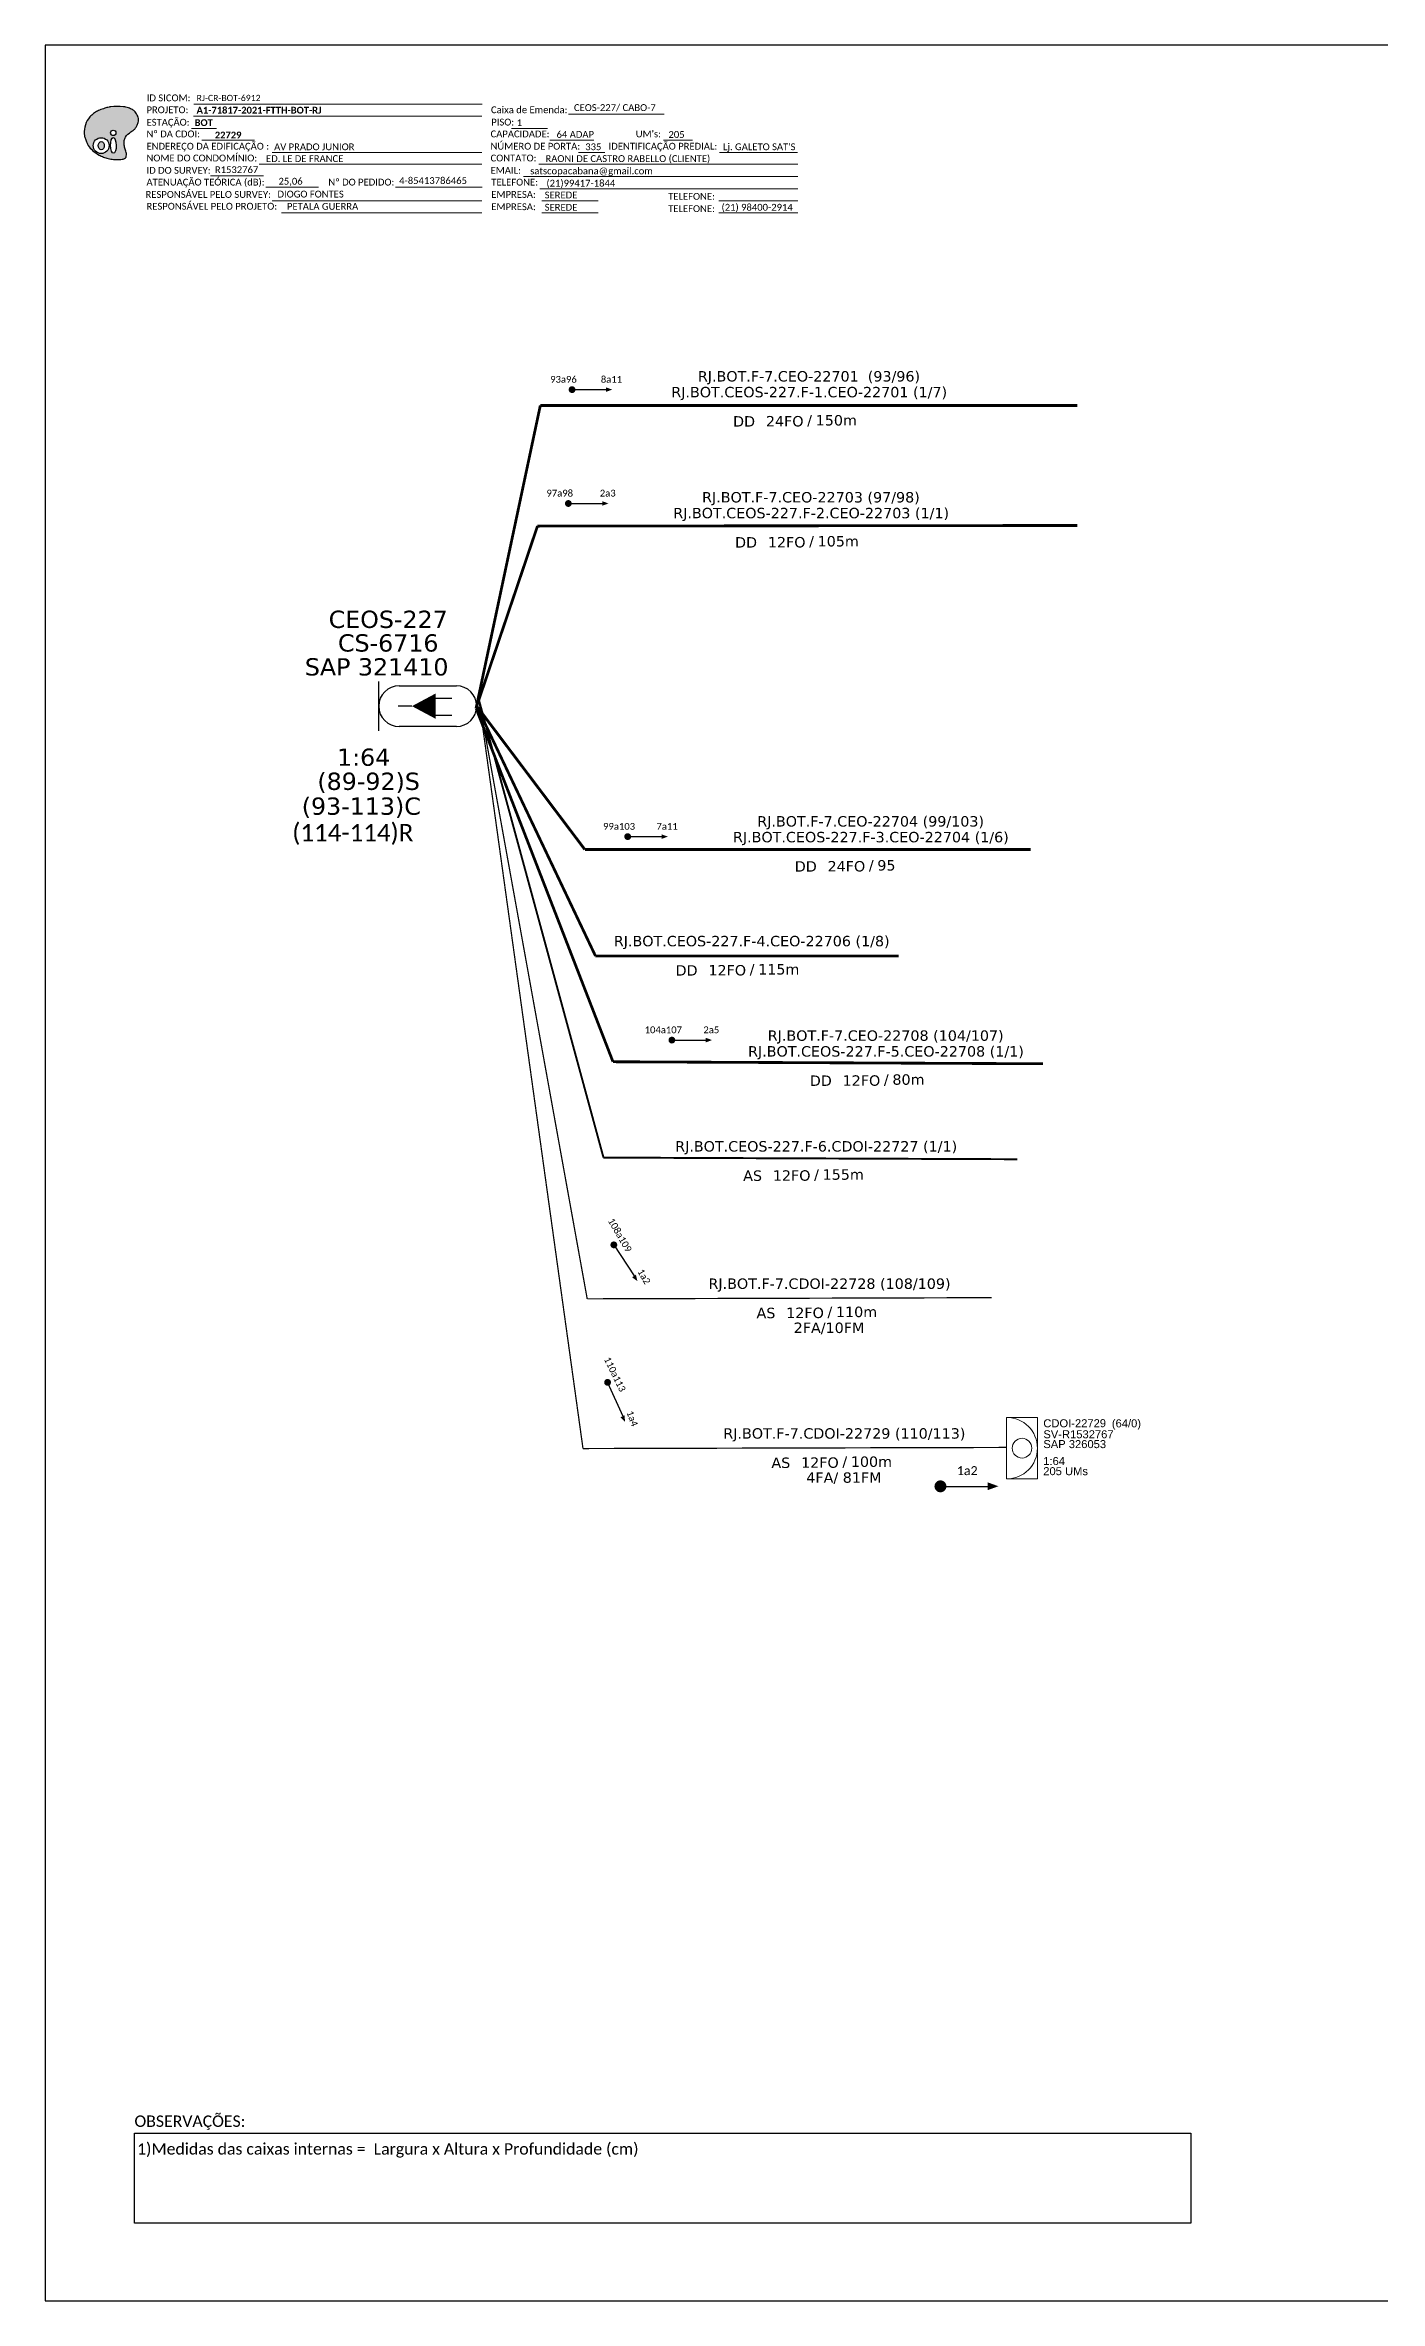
# Model space of a CAD drawing. Extents: x -4 to 1778, y 1 to 595.
# Drawn here: x -4 to 348, y 1 to 595 of the extents above; entities that cross this region are included whole.
import ezdxf
from ezdxf.enums import TextEntityAlignment as Align

# ---------------------------------------------------------------- set-up
doc = ezdxf.new("R2010")
doc.units = 0
doc.layers.add("20.0-LEGENDA DOS CDO'S", color=1, linetype='Continuous', lineweight=0)
doc.layers.add('40.1-ETIQUETAS', color=1, linetype='Continuous', lineweight=20)
for name, color, linetype in [('20.4-CEOS', 1, 'Continuous'), ('CAP a instalar', 1, 'Continuous'), ('CAP_A_INSTALAR', 1, 'Continuous'), ('CD a instalar', 1, 'Continuous'), ('SETA', 7, 'Continuous')]:
    doc.layers.add(name, color=color, linetype=linetype)
doc.styles.add('ARIAL', font='arial.ttf')
doc.styles.add('MtXpl_Calibri', font='calibri.ttf')
doc.styles.add('siredit', font='verdana.ttf')
doc.styles.add('WMF-Calibri0', font='calibri.ttf')
doc.styles.add('WMF-Calibri1', font='calibrib.ttf')
doc.linetypes.add('FENCELINE1', pattern='A,0.25,-0.1,[133,ltypeshp.shx,S=0.1,R=0,X=-0.1,Y=0],-0.1,1', length=1.45)

# ---------------------------------------------------------------- blocks, each defined once
blk = doc.blocks.new('ETIQUETA_RS5F')
at = {"layer": '40.1-ETIQUETAS', "color": 0, "style": 'siredit'}
blk.add_text('/', height=1.5, dxfattribs=at).set_placement((1.58, -1.95), align=Align.MIDDLE_RIGHT)
for tag, p in [('ETIQUETA_R_PRIMARIA', (1.21, 4.1)), ('ETIQUETA_R_SECUNDARIA', (1.21, 2.1)), ('F_ATIVAS/F_MORTAS', (1.14, -4.24))]:
    blk.add_attdef(tag, text='', height=1.5, dxfattribs=at).set_placement(p, align=Align.MIDDLE_CENTER)
for tag, p in [('TIPO_CABO', (-6.58, -2.12)), ('CAP_CABO', (0.4, -2.09))]:
    blk.add_attdef(tag, text='', height=1.5, dxfattribs=at).set_placement(p, align=Align.MIDDLE_RIGHT)
blk.add_attdef('METROS', text='', height=1.5, dxfattribs=at).set_placement((2.14, -1.95), align=Align.MIDDLE_LEFT)
for tag, p in [('FUSÃO_1', (0.85, -8.39)), ('FUSÃO_2', (0.85, -10.6)), ('FUSÃO_3', (0.85, -12.93)), ('FUSÃO_4', (0.85, -15.14)), ('FUSÃO_5', (0.85, -17.16))]:
    blk.add_attdef(tag, text='', height=1.5, dxfattribs=at).set_placement(p, align=Align.CENTER)
blk = doc.blocks.new('OI')
h = blk.add_hatch(color=40)
edge = h.paths.add_edge_path()
edge.add_spline(control_points=[(4.35, -0.67), (3.92, -0.99), (3.26, -1.5), (2.81, -2.59), (2.9, -3.5), (3.06, -4.27), (3.31, -4.85), (3.37, -5.39), (3.4, -5.88), (3.2, -6.4), (2.54, -6.61), (1.65, -6.63), (0.55, -6.67), (-0.56, -6.42), (-1.61, -6.14), (-2.77, -5.61), (-3.92, -4.77), (-4.89, -3.7), (-5.34, -2.65), (-5.6, -1.94), (-5.85, -0.96), (-5.71, 0.47), (-5.1, 2.02), (-4.14, 3.02), (-3.3, 3.61), (-2.37, 4.16), (-1.36, 4.44), (-0.56, 4.7), (0.79, 4.85), (2.24, 4.97), (3.79, 4.57), (4.67, 4.21), (5.44, 3.65), (5.76, 2.99), (6.03, 2.21), (6.01, 1.46), (5.72, 0.64), (5.31, 0.08), (4.88, -0.38), (4.51, -0.55), (4.35, -0.67)], knot_values=[0, 0, 0, 0, 1.60434, 2.417191, 3.427595, 4.282808, 4.776746, 5.304182, 5.888771, 6.258406, 6.858137, 7.79129, 8.986195, 10.124242, 11.187857, 12.242908, 13.953784, 15.414161, 16.515391, 17.349188, 17.675853, 19.552021, 21.515531, 22.568638, 23.63245, 24.621084, 25.782718, 26.745347, 27.142653, 29.870543, 31.004649, 31.921532, 32.709589, 33.801391, 34.042471, 35.192333, 35.971461, 36.628871, 37.254359, 37.836911, 37.836911, 37.836911, 37.836911], degree=3, periodic=0)
h.paths.add_polyline_path([(1.13, -0.87, -1), (-0.04, -0.87, -1)], flags=16)
edge = h.paths.add_edge_path(flags=16)
edge.add_ellipse((0.56, -3.59), major_axis=(-0.02, 1.71), ratio=0.361305, start_angle=0, end_angle=360)
h.paths.add_polyline_path([(-0.36, -3.62, -1), (-3.8, -3.62, -1)], flags=16)
edge = h.paths.add_edge_path(flags=0)
edge.add_ellipse((-2.08, -3.62), major_axis=(0, 0.885), ratio=0.758294, start_angle=0, end_angle=360)
at = {"color": 40}
for centre, radius in [((-2.08, -3.62), 1.72), ((0.54, -0.87), 0.587)]:
    blk.add_circle(centre, radius, dxfattribs=at)
blk.add_ellipse((-2.08, -3.62), major_axis=(0, 0.885), ratio=0.758294, start_param=-3.141592653589792, end_param=3.141592653589792, dxfattribs=at)
blk.add_ellipse((0.56, -3.59), major_axis=(-0.02, 1.71), ratio=0.361305, dxfattribs=at)
at = {"color": 40, "start_tangent": (-0.800898, -0.598801), "end_tangent": (-0.800898, -0.598801)}
blk.add_spline([(4.35, -0.67), (3.2, -1.78), (2.9, -2.54), (2.92, -3.55), (3.12, -4.38), (3.28, -4.85), (3.37, -5.37), (3.35, -5.95), (3.2, -6.29), (2.66, -6.55), (1.73, -6.63), (0.54, -6.62), (-0.58, -6.41), (-1.6, -6.11), (-2.56, -5.67), (-3.95, -4.67), (-4.89, -3.56), (-5.37, -2.56), (-5.64, -1.78), (-5.72, -1.46), (-5.63, 0.42), (-4.84, 2.22), (-4.13, 2.99), (-3.27, 3.62), (-2.4, 4.09), (-1.3, 4.47), (-0.37, 4.72), (0.02, 4.77), (2.75, 4.8), (3.85, 4.53), (4.69, 4.16), (5.31, 3.68), (5.85, 2.73), (5.93, 2.5), (5.94, 1.35), (5.67, 0.62), (5.29, 0.08), (4.84, -0.36), (4.35, -0.67)], degree=3, dxfattribs=at)

msp = doc.modelspace()

# ---------------------------------------------------------------- linework, layer by layer
for p, q in [((837.17, 595.26), (-3.83, 595.26)), ((-3.83, 595.26), (-3.83, 1.26)), ((-3.83, 1.26), (837.17, 1.26))]:
    msp.add_line(p, q)
at = {"color": 7, "lineweight": 0}
for points in [[(35.28, 576.58), (111.25, 576.58)], [(35.34, 579.72), (111.31, 579.72)], [(134.09, 577.07), (159.22, 577.07)], [(34.76, 573.3), (41.31, 573.3)], [(119.05, 573.34), (128.53, 573.34)], [(37.42, 570.23), (51.37, 570.23)], [(55.99, 566.99), (111.25, 566.99)], [(129.1, 570.23), (140.71, 570.23)], [(136.68, 566.99), (143.62, 566.99)], [(159.04, 570.23), (166.7, 570.23)], [(173.85, 566.99), (194.41, 566.99)], [(39.74, 560.82), (53.69, 560.82)], [(52.58, 563.88), (111.25, 563.88)], [(122.17, 560.64), (194.44, 560.64)], [(126.21, 563.88), (194.44, 563.88)], [(54.28, 557.85), (68.22, 557.85)], [(55.99, 554.29), (111.25, 554.29)], [(88.51, 557.85), (111.27, 557.85)], [(126.46, 557.41), (194.44, 557.41)], [(127.07, 554.29), (141.86, 554.29)], [(173.67, 554.29), (194.44, 554.29)], [(58.48, 551.06), (111.25, 551.06)], [(127.07, 551.06), (141.86, 551.06)], [(173.67, 551.06), (194.44, 551.06)]]:
    msp.add_lwpolyline(points, dxfattribs=at)
at = {"color": 7, "const_width": 0.897}
for points in [[(134.54, 504.54, 1), (135.44, 504.54, 1)], [(133.56, 474.56, 1), (134.46, 474.56, 1)], [(149.2, 386.83, 1), (150.09, 386.83, 1)], [(160.85, 333.25, 1), (161.74, 333.25, 1)], [(145.75, 279.71, 1), (146.24, 278.96, 1)], [(144.16, 243.53, 1), (144.54, 242.71, 1)]]:
    msp.add_lwpolyline(points, format="xyb", close=True, dxfattribs=at)
at = {"const_width": 1.57}
msp.add_lwpolyline([(231.25, 215.75, 1), (232.82, 215.75, 1)], format="xyb", close=True, dxfattribs=at)
msp.add_lwpolyline([(231.25, 215.75, 1), (232.82, 215.75, 1)], format="xyb", close=True, dxfattribs=at)
at = {"color": 0}
msp.add_lwpolyline([(19.73, 45.46), (297.98, 45.46), (297.98, 21.75), (19.73, 21.75)], close=True, dxfattribs=at)
at = {"layer": "20.0-LEGENDA DOS CDO'S", "color": 1}
msp.add_lwpolyline([(257.58, 217.7), (257.58, 233.9), (249.48, 233.9), (249.48, 217.7)], close=True, dxfattribs=at)
msp.add_circle((253.53, 225.8), 2.59, dxfattribs=at)
msp.add_arc((249.48, 225.8), 8.1, 270, 90, dxfattribs=at)
at = {"layer": '20.4-CEOS', "color": 5}
for p, q in [((89.43, 426.56), (104.51, 426.56)), ((104.51, 415.81), (89.43, 415.81))]:
    msp.add_line(p, q, dxfattribs=at)
for points in [[(84.05, 414.71), (84.05, 427.67)], [(98.75, 423.32), (103.33, 423.32)], [(92.81, 421.19), (89.18, 421.19)], [(98.75, 418.85), (103.33, 418.85)]]:
    msp.add_lwpolyline(points, dxfattribs=at)
msp.add_lwpolyline([(92.81, 421.19, 0, 6.64, 0), (99.03, 421.19, 6.64, 6.64, 0)], format="xyseb", dxfattribs=at)
for centre, start, end in [((89.43, 421.19), 90, 270), ((104.51, 421.19), 270, 90)]:
    msp.add_arc(centre, 5.37, start, end, dxfattribs=at)
at = {"layer": 'CAP a instalar', "color": 7, "ltscale": 5.3, "const_width": 0.732}
for points in [[(126.63, 500.37), (109.7, 420.63)], [(126.63, 500.37), (268.09, 500.37)], [(109.88, 421.19), (125.88, 468.6)], [(125.88, 468.6), (268.13, 468.77)], [(109.7, 420.63), (145.77, 327.55)], [(109.88, 421.19), (138.36, 383.43)], [(109.88, 421.19), (141.16, 355.4)], [(138.36, 383.43), (255.81, 383.43)], [(141.16, 355.4), (221, 355.4)], [(145.77, 327.55), (259.09, 327.02)]]:
    msp.add_lwpolyline(points, dxfattribs=at)
at = {"layer": 'CAP_A_INSTALAR', "color": 7, "linetype": 'FENCELINE1', "ltscale": 6, "const_width": 0.334}
for points in [[(138.98, 265.12), (110.45, 422.86)], [(138.98, 265.12), (245.56, 265.43)], [(138.98, 265.12), (245.56, 265.43)]]:
    msp.add_lwpolyline(points, dxfattribs=at)
at = {"layer": 'CAP_A_INSTALAR', "linetype": 'FENCELINE1', "ltscale": 6, "const_width": 0.334}
for points in [[(110.45, 422.86), (137.87, 225.7)], [(137.87, 225.7), (249.48, 225.99)], [(137.87, 225.7), (249.48, 225.99)]]:
    msp.add_lwpolyline(points, dxfattribs=at)
at = {"layer": 'CD a instalar', "color": 8, "linetype": 'FENCELINE1', "ltscale": 5, "const_width": 0.513}
for points in [[(110.45, 422.86), (143.27, 302.32)], [(143.27, 302.32), (252.31, 301.88)]]:
    msp.add_lwpolyline(points, dxfattribs=at)
at = {"layer": 'SETA', "color": 7}
for points in [[(134.99, 504.54), (144.78, 504.54)], [(134.01, 474.56), (143.79, 474.56)], [(149.64, 386.83), (159.43, 386.83)], [(161.3, 333.25), (171.08, 333.25)], [(146, 279.34), (151.38, 271.17)], [(144.35, 243.12), (148.36, 234.2)]]:
    msp.add_lwpolyline(points, dxfattribs=at)
at = {"layer": 'SETA'}
msp.add_lwpolyline([(232.04, 215.75), (245.52, 215.75)], dxfattribs=at)
msp.add_lwpolyline([(232.04, 215.75), (245.52, 215.75)], dxfattribs=at)
at = {"layer": 'SETA', "color": 7}
for points in [[(143.92, 505.14), (145.56, 504.55), (143.92, 503.94)], [(142.94, 475.16), (144.58, 474.57), (142.94, 473.96)], [(158.57, 387.43), (160.22, 386.84), (158.58, 386.23)], [(170.22, 333.85), (171.87, 333.26), (170.23, 332.65)], [(151.81, 271.47), (152.22, 269.77), (150.81, 270.8)], [(148.82, 234.42), (148.96, 232.68), (147.73, 233.93)]]:
    msp.add_solid(points, dxfattribs=at)
at = {"layer": 'SETA'}
msp.add_solid([(244.44, 216.82), (247.31, 215.77), (244.44, 214.73)], dxfattribs=at)
msp.add_solid([(244.44, 216.82), (247.31, 215.77), (244.44, 214.73)], dxfattribs=at)

# ---------------------------------------------------------------- block references
at = {"color": 7, "xscale": 1.213923925163967, "yscale": 1.213923925163967, "zscale": 1.213923925163967, "rotation": 0.1532896023949059}
msp.add_blockref('OI', (13.47, 573.2), dxfattribs=at)
at = {"layer": '40.1-ETIQUETAS', "color": 7}
ref = msp.add_blockref('ETIQUETA_RS5F', (195.3, 500.04), dxfattribs=dict(at, xscale=1.829171492937384, yscale=1.829171492937384, zscale=1.829171492937384))
ref.add_attrib('ETIQUETA_R_PRIMARIA', 'RJ.BOT.F-7.CEO-22701  (93/96)', dxfattribs={"color": 0, "height": 2.7438, "style": 'siredit'}).set_placement((197.4, 508.05), align=Align.MIDDLE_CENTER)
ref.add_attrib('ETIQUETA_R_SECUNDARIA', 'RJ.BOT.CEOS-227.F-1.CEO-22701 (1/7)', dxfattribs={"color": 0, "height": 2.7438, "style": 'siredit'}).set_placement((197.47, 503.89), align=Align.MIDDLE_CENTER)
ref.add_attrib('TIPO_CABO', 'DD', dxfattribs={"color": 0, "height": 2.744, "style": 'siredit'}).set_placement((183.2, 496.18), align=Align.MIDDLE_RIGHT)
ref.add_attrib('CAP_CABO', '24FO', dxfattribs={"color": 0, "height": 2.744, "style": 'siredit'}).set_placement((195.97, 496.22), align=Align.MIDDLE_RIGHT)
ref.add_attrib('METROS', '150m', dxfattribs={"color": 0, "height": 2.744, "style": 'siredit'}).set_placement((199.17, 496.47), align=Align.MIDDLE_LEFT)
ref = msp.add_blockref('ETIQUETA_RS5F', (195.82, 468.19), dxfattribs=dict(at, xscale=1.829171492937384, yscale=1.829171492937384, zscale=1.829171492937384))
ref.add_attrib('ETIQUETA_R_PRIMARIA', 'RJ.BOT.F-7.CEO-22703 (97/98)', dxfattribs={"color": 0, "height": 2.7438, "style": 'siredit'}).set_placement((197.92, 476.2), align=Align.MIDDLE_CENTER)
ref.add_attrib('ETIQUETA_R_SECUNDARIA', 'RJ.BOT.CEOS-227.F-2.CEO-22703 (1/1)', dxfattribs={"color": 0, "height": 2.7438, "style": 'siredit'}).set_placement((197.98, 472.04), align=Align.MIDDLE_CENTER)
ref.add_attrib('TIPO_CABO', 'DD', dxfattribs={"color": 0, "height": 2.744, "style": 'siredit'}).set_placement((183.72, 464.32), align=Align.MIDDLE_RIGHT)
ref.add_attrib('CAP_CABO', '12FO', dxfattribs={"color": 0, "height": 2.744, "style": 'siredit'}).set_placement((196.49, 464.36), align=Align.MIDDLE_RIGHT)
ref.add_attrib('METROS', '105m', dxfattribs={"color": 0, "height": 2.744, "style": 'siredit'}).set_placement((199.68, 464.62), align=Align.MIDDLE_LEFT)
ref = msp.add_blockref('ETIQUETA_RS5F', (211.55, 382.86), dxfattribs=dict(at, xscale=1.829171492937384, yscale=1.829171492937384, zscale=1.829171477103115))
ref.add_attrib('ETIQUETA_R_PRIMARIA', 'RJ.BOT.F-7.CEO-22704 (99/103)', dxfattribs={"color": 0, "height": 2.7438, "style": 'siredit'}).set_placement((213.65, 390.86), align=Align.MIDDLE_CENTER)
ref.add_attrib('ETIQUETA_R_SECUNDARIA', 'RJ.BOT.CEOS-227.F-3.CEO-22704 (1/6)', dxfattribs={"color": 0, "height": 2.7438, "style": 'siredit'}).set_placement((213.71, 386.71), align=Align.MIDDLE_CENTER)
ref.add_attrib('TIPO_CABO', 'DD', dxfattribs={"color": 0, "height": 2.744, "style": 'siredit'}).set_placement((199.45, 378.99), align=Align.MIDDLE_RIGHT)
ref.add_attrib('CAP_CABO', '24FO', dxfattribs={"color": 0, "height": 2.744, "style": 'siredit'}).set_placement((212.22, 379.03), align=Align.MIDDLE_RIGHT)
ref.add_attrib('METROS', '95', dxfattribs={"color": 0, "height": 2.744, "style": 'siredit'}).set_placement((215.41, 379.28), align=Align.MIDDLE_LEFT)
ref = msp.add_blockref('ETIQUETA_RS5F', (180.16, 355.48), dxfattribs=dict(at, xscale=1.829171492937384, yscale=1.829171492937384, zscale=1.829171492937384))
ref.add_attrib('ETIQUETA_R_SECUNDARIA', 'RJ.BOT.CEOS-227.F-4.CEO-22706 (1/8)', dxfattribs={"color": 0, "height": 2.7438, "style": 'siredit'}).set_placement((182.32, 359.33), align=Align.MIDDLE_CENTER)
ref.add_attrib('TIPO_CABO', 'DD', dxfattribs={"color": 0, "height": 2.744, "style": 'siredit'}).set_placement((168.05, 351.61), align=Align.MIDDLE_RIGHT)
ref.add_attrib('CAP_CABO', '12FO', dxfattribs={"color": 0, "height": 2.744, "style": 'siredit'}).set_placement((180.83, 351.65), align=Align.MIDDLE_RIGHT)
ref.add_attrib('METROS', '115m ', dxfattribs={"color": 0, "height": 2.744, "style": 'siredit'}).set_placement((184.02, 351.9), align=Align.MIDDLE_LEFT)
ref = msp.add_blockref('ETIQUETA_RS5F', (215.51, 326.44), dxfattribs=dict(at, xscale=1.829171492937384, yscale=1.829171492937384, zscale=1.829171492937384))
ref.add_attrib('ETIQUETA_R_PRIMARIA', 'RJ.BOT.F-7.CEO-22708 (104/107)', dxfattribs={"color": 0, "height": 2.7438, "style": 'siredit'}).set_placement((217.61, 334.44), align=Align.MIDDLE_CENTER)
ref.add_attrib('ETIQUETA_R_SECUNDARIA', 'RJ.BOT.CEOS-227.F-5.CEO-22708 (1/1)', dxfattribs={"color": 0, "height": 2.7438, "style": 'siredit'}).set_placement((217.68, 330.29), align=Align.MIDDLE_CENTER)
ref.add_attrib('TIPO_CABO', 'DD', dxfattribs={"color": 0, "height": 2.744, "style": 'siredit'}).set_placement((203.41, 322.57), align=Align.MIDDLE_RIGHT)
ref.add_attrib('CAP_CABO', '12FO', dxfattribs={"color": 0, "height": 2.744, "style": 'siredit'}).set_placement((216.18, 322.61), align=Align.MIDDLE_RIGHT)
ref.add_attrib('METROS', '80m', dxfattribs={"color": 0, "height": 2.744, "style": 'siredit'}).set_placement((219.38, 322.87), align=Align.MIDDLE_LEFT)
at = {"layer": 'CAP a instalar', "color": 8, "linetype": 'FENCELINE1', "ltscale": 5.3}
ref = msp.add_blockref('ETIQUETA_RS5F', (197.13, 301.43), dxfattribs=dict(at, xscale=1.829171492937384, yscale=1.829171492937384, zscale=1.829171492937384))
ref.add_attrib('ETIQUETA_R_SECUNDARIA', 'RJ.BOT.CEOS-227.F-6.CDOI-22727 (1/1)', dxfattribs={"layer": '40.1-ETIQUETAS', "color": 0, "height": 2.7438, "style": 'siredit'}).set_placement((199.3, 305.28), align=Align.MIDDLE_CENTER)
ref.add_attrib('TIPO_CABO', 'AS', dxfattribs={"layer": '40.1-ETIQUETAS', "color": 0, "height": 2.744, "style": 'siredit'}).set_placement((185.03, 297.56), align=Align.MIDDLE_RIGHT)
ref.add_attrib('CAP_CABO', '12FO', dxfattribs={"layer": '40.1-ETIQUETAS', "color": 0, "height": 2.744, "style": 'siredit'}).set_placement((197.8, 297.6), align=Align.MIDDLE_RIGHT)
ref.add_attrib('METROS', '155m', dxfattribs={"layer": '40.1-ETIQUETAS', "color": 0, "height": 2.744, "style": 'siredit'}).set_placement((201, 297.86), align=Align.MIDDLE_LEFT)
at = {"layer": 'CAP a instalar', "color": 7, "linetype": 'FENCELINE1', "ltscale": 5.3}
ref = msp.add_blockref('ETIQUETA_RS5F', (200.65, 265.27), dxfattribs=dict(at, xscale=1.829171492937384, yscale=1.829171492937384, zscale=1.829171492937384))
ref.add_attrib('ETIQUETA_R_SECUNDARIA', 'RJ.BOT.F-7.CDOI-22728 (108/109)', dxfattribs={"layer": '40.1-ETIQUETAS', "color": 0, "height": 2.7438, "style": 'siredit'}).set_placement((202.81, 269.12), align=Align.MIDDLE_CENTER)
ref.add_attrib('TIPO_CABO', 'AS', dxfattribs={"layer": '40.1-ETIQUETAS', "color": 0, "height": 2.744, "style": 'siredit'}).set_placement((188.55, 261.4), align=Align.MIDDLE_RIGHT)
ref.add_attrib('CAP_CABO', '12FO', dxfattribs={"layer": '40.1-ETIQUETAS', "color": 0, "height": 2.744, "style": 'siredit'}).set_placement((201.32, 261.44), align=Align.MIDDLE_RIGHT)
ref.add_attrib('METROS', '110m', dxfattribs={"layer": '40.1-ETIQUETAS', "color": 0, "height": 2.744, "style": 'siredit'}).set_placement((204.51, 261.69), align=Align.MIDDLE_LEFT)
ref.add_attrib('F_ATIVAS/F_MORTAS', '2FA/10FM', dxfattribs={"layer": '40.1-ETIQUETAS', "color": 0, "height": 2.744, "style": 'siredit'}).set_placement((202.68, 257.5), align=Align.MIDDLE_CENTER)
at = {"layer": 'CAP a instalar', "color": 1, "linetype": 'FENCELINE1', "ltscale": 5.3}
ref = msp.add_blockref('ETIQUETA_RS5F', (204.57, 225.83), dxfattribs=dict(at, xscale=1.829171492937384, yscale=1.829171492937384, zscale=1.829171492937384))
ref.add_attrib('ETIQUETA_R_SECUNDARIA', 'RJ.BOT.F-7.CDOI-22729 (110/113)', dxfattribs={"layer": '40.1-ETIQUETAS', "color": 0, "height": 2.7438, "style": 'siredit'}).set_placement((206.73, 229.68), align=Align.MIDDLE_CENTER)
ref.add_attrib('TIPO_CABO', 'AS', dxfattribs={"layer": '40.1-ETIQUETAS', "color": 0, "height": 2.744, "style": 'siredit'}).set_placement((192.47, 221.96), align=Align.MIDDLE_RIGHT)
ref.add_attrib('CAP_CABO', '12FO', dxfattribs={"layer": '40.1-ETIQUETAS', "color": 0, "height": 2.744, "style": 'siredit'}).set_placement((205.24, 222), align=Align.MIDDLE_RIGHT)
ref.add_attrib('METROS', '100m', dxfattribs={"layer": '40.1-ETIQUETAS', "color": 0, "height": 2.744, "style": 'siredit'}).set_placement((208.43, 222.25), align=Align.MIDDLE_LEFT)
ref.add_attrib('F_ATIVAS/F_MORTAS', '4FA/ 81FM', dxfattribs={"layer": '40.1-ETIQUETAS', "color": 0, "height": 2.744, "style": 'siredit'}).set_placement((206.6, 218.06), align=Align.MIDDLE_CENTER)

# ---------------------------------------------------------------- texts
at = {"color": 7, "lineweight": 0, "style": 'WMF-Calibri0'}
for s, height, p in [('ID SICOM:', 1.793, (22.94, 580.47)), ('PROJETO:', 1.793, (22.88, 577.33)), ('ESTAÇÃO:', 1.793, (22.88, 574.05)), ('Caixa de Emenda:', 1.7927, (113.63, 577.33)), ('Nº DA CDOI:', 1.7927, (22.88, 570.98)), ('CAPACIDADE:', 1.7927, (113.52, 570.98)), ('PISO:', 1.793, (113.7, 574.09)), ("UM's:", 1.793, (151.77, 570.98)), ('ENDEREÇO DA EDIFICAÇÃO :', 1.7927, (22.88, 567.74)), ('NOME DO CONDOMÍNIO:', 1.7927, (22.88, 564.63)), ('CONTATO:', 1.793, (113.52, 564.63)), ('NÚMERO DE PORTA:', 1.7927, (113.52, 567.74)), ('IDENTIFICAÇÃO PREDIAL:', 1.7927, (144.61, 567.74)), ('ATENUAÇÃO TEÓRICA (dB):', 1.7927, (22.88, 558.28)), ('ID DO SURVEY:', 1.7927, (22.88, 561.39)), ('Nº DO PEDIDO:', 1.7927, (70.8, 558.28)), ('EMAIL:', 1.793, (113.52, 561.39)), ('TELEFONE:', 1.793, (113.71, 558.28)), ('RESPONSÁVEL PELO SURVEY:', 1.7927, (22.63, 555.04)), ('RESPONSÁVEL PELO PROJETO:', 1.7927, (22.88, 551.93)), ('EMPRESA:', 1.793, (113.71, 555.04)), ('EMPRESA:', 1.793, (113.71, 551.8)), ('TELEFONE:', 1.793, (160.31, 554.54)), ('TELEFONE:', 1.793, (160.31, 551.3))]:
    msp.add_text(s, height=height, dxfattribs=at).set_placement(p)
at = {"color": 7}
for s, height, style, p in [('A1-71817-2021-FTTH-BOT-RJ', 1.7927, 'WMF-Calibri1', (36.07, 577.23)), ('CEOS-227/ CABO-7', 1.7927, 'WMF-Calibri0', (135.49, 577.91)), ('BOT', 1.793, 'WMF-Calibri1', (35.56, 573.95)), ('1', 1.79, 'WMF-Calibri0', (120.4, 573.94)), (' 64 ADAP', 1.793, 'WMF-Calibri0', (130.27, 570.85)), ('205', 1.793, 'WMF-Calibri0', (160.39, 570.83)), ('ED. LE DE FRANCE', 1.7927, 'WMF-Calibri0', (54.36, 564.48)), ('AV PRADO JUNIOR ', 1.7927, 'WMF-Calibri0', (56.5, 567.58)), ('RAONI DE CASTRO RABELLO (CLIENTE)', 1.7927, 'WMF-Calibri0', (127.99, 564.48)), ('335', 1.793, 'WMF-Calibri0', (138.46, 567.59)), ("Lj. GALETO SAT'S", 1.7927, 'WMF-Calibri0', (174.74, 567.59)), ('R1532767', 1.793, 'WMF-Calibri0', (40.9, 561.56)), ('25,06', 1.793, 'WMF-Calibri0', (57.65, 558.52)), ('4-85413786465', 1.7927, 'WMF-Calibri0', (89.45, 558.69)), ('satscopacabana@gmail.com', 1.7927, 'WMF-Calibri0', (123.95, 561.24)), ('(21)99417-1844', 1.7927, 'WMF-Calibri0', (128.24, 558.01)), ('DIOGO FONTES', 1.7927, 'WMF-Calibri0', (57.39, 555.13)), ('PETALA GUERRA', 1.7927, 'WMF-Calibri0', (59.88, 551.9)), ('SEREDE', 1.793, 'WMF-Calibri0', (127.77, 554.89)), ('SEREDE', 1.793, 'WMF-Calibri0', (127.77, 551.66)), ('(21) 98400-2914', 1.7927, 'WMF-Calibri0', (174.37, 551.66))]:
    msp.add_text(s, height=height, dxfattribs=dict(at, style=style)).set_placement(p)
at = {"color": 7, "style": 'WMF-Calibri1'}
msp.add_text('22729', height=1.793, dxfattribs=at).set_placement((44.39, 570.69), align=Align.CENTER)
for s, style, p in [('OBSERVAÇÕES:', 'WMF-Calibri0', (19.71, 47.08)), ('1)Medidas das caixas internas =  Largura x Altura x Profundidade (cm)', 'MtXpl_Calibri', (20.4, 39.78))]:
    msp.add_text(s, height=3, dxfattribs=dict(style=style)).set_placement(p)
at = {"color": 1, "insert": (36.08, 582.16), "char_height": 1.7927, "width": 42.385, "attachment_point": 1, "style": 'WMF-Calibri0'}
msp.add_mtext('{\\H0.91667x;\\C256;RJ-CR-BOT-6912}', dxfattribs=at)
at = {"color": 7, "char_height": 1.7934, "width": 132.3917, "attachment_point": 5, "rotation": 359.91656}
for s, insert in [('\\pt66.35561;{\\fCalibri|b0|i0|c0|p34;\\C256;93a96}', (132.73, 507.24)), ('\\pt66.35561;{\\fCalibri|b0|i0|c0|p34;\\C256;8a11}', (145.37, 507.24)), ('\\pt66.35561;{\\fCalibri|b0|i0|c0|p34;\\C256;97a98}', (131.75, 477.27)), ('\\pt66.35561;{\\fCalibri|b0|i0|c0|p34;\\C256;2a3}', (144.39, 477.27)), ('\\pt66.35561;{\\fCalibri|b0|i0|c0|p34;\\C256;99a103}', (147.38, 389.53)), ('\\pt66.35561;{\\fCalibri|b0|i0|c0|p34;\\C256;7a11}', (160.02, 389.53))]:
    msp.add_mtext(s, dxfattribs=dict(at, insert=insert))
at = {"color": 5, "char_height": 1.7934, "width": 132.3917, "attachment_point": 5}
for s, insert, rotation in [('\\pt66.35561;{\\fCalibri|b0|i0|c0|p34;\\C256;104a107}', (159.03, 335.95), 359.91656), ('\\pt66.35561;{\\fCalibri|b0|i0|c0|p34;\\C256;2a5}', (171.67, 335.95), 359.91656), ('\\pt66.35561;{\\fCalibri|b0|i0|c0|p34;\\C256;108a109}', (147.59, 281.9), 300.11574), ('\\pt66.35561;{\\fCalibri|b0|i0|c0|p34;\\C256;1a2}', (153.95, 270.98), 300.11574), ('\\pt66.35561;{\\fCalibri|b0|i0|c0|p34;\\C256;110a113}', (146.28, 245.25), 295.78933), ('\\pt66.35561;{\\fCalibri|b0|i0|c0|p34;\\C256;1a4}', (150.86, 233.6), 290.88479)]:
    msp.add_mtext(s, dxfattribs=dict(at, insert=insert, rotation=rotation))
at = {"insert": (239.09, 219.87), "char_height": 2.3523, "width": 39.7682, "attachment_point": 5}
msp.add_mtext('\\pt87.0362;{\\fCalibri|b0|i0|c0|p34;1a2}', dxfattribs=at)
at = {"layer": "20.0-LEGENDA DOS CDO'S", "color": 1, "style": 'ARIAL'}
for s, height, rotation, p in [('CDOI-22729', 2.107, 0.11799, (259.14, 231.29)), ('SAP 326053', 2.107, 359.97241, (259.14, 225.82)), ('SV-R1532767 ', 2.1075, 359.97241, (259.15, 228.41)), ('205 UMs', 2.107, 359.97241, (259.12, 218.69)), ('1:64', 2.107, 359.97241, (259.12, 221.36))]:
    msp.add_text(s, height=height, rotation=rotation, dxfattribs=at).set_placement(p)
msp.add_text('(64/0)', height=2.107, rotation=359.97241, dxfattribs=at).set_placement((281.03, 231.28), align=Align.CENTER)
at = {"layer": '20.4-CEOS', "color": 5, "style": 'siredit'}
for s, height, p in [('CEOS-227', 4.554, (86.56, 446.34)), ('CS-6716', 4.554, (86.56, 440.12)), ('  SAP 321410', 4.5536, (81.53, 433.82)), ('1:64', 4.554, (80.08, 410.03)), ('(89-92)S', 4.554, (81.4, 403.69)), ('(93-113)C', 4.554, (79.46, 397.14))]:
    msp.add_text(s, height=height, dxfattribs=at).set_placement(p, align=Align.TOP_CENTER)
at = {"layer": '20.4-CEOS', "color": 5, "style": 'MtXpl_Calibri'}
msp.add_text('(114-114)R', height=4.554, dxfattribs=at).set_placement((61.27, 385.62))

doc.saveas('drawing.dxf')
